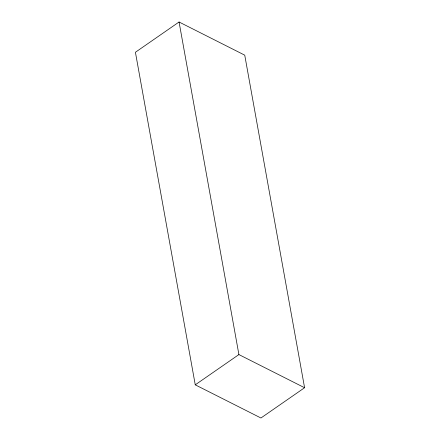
<?xml version="1.0" encoding="UTF-8"?>
<svg xmlns="http://www.w3.org/2000/svg" width="440" height="440" viewBox="0 0 440 440"><rect width="100%" height="100%" fill="white"/><g stroke="black" fill="none" stroke-linecap="round" stroke-linejoin="round"><path stroke-width="0.66" d="M179.064 22L135.416 52.267L195.256 384.835L260.937 418L304.584 387.734L244.745 55.165L179.064 22L238.904 354.574L304.584 387.734M195.256 384.835L238.904 354.574"/></g></svg>
